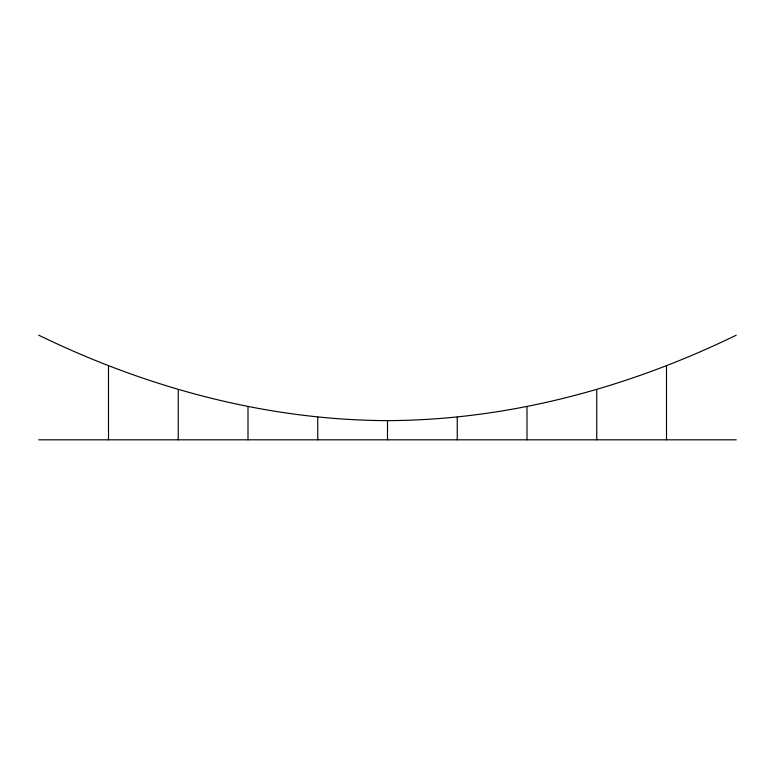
<?xml version="1.0" encoding="UTF-8"?>
<svg xmlns="http://www.w3.org/2000/svg" width="775" height="775" viewBox="0 0 775 775"><rect width="100%" height="100%" fill="white"/><g stroke="black" fill="none" stroke-linecap="round" stroke-linejoin="round"><path stroke-width="1.16" d="M38.75 335.188C147.25 387.955 266.426 420.157 387.5 420.631C508.574 420.157 627.75 387.955 736.25 335.188M38.75 439.812L736.25 439.812M666.5 365.945L666.5 439.812M596.75 389.873L596.75 439.812M527 406.962L527 439.812M457.25 417.212L457.25 439.812M387.5 420.631L387.5 439.812M317.75 417.212L317.75 439.812M248 406.962L248 439.812M178.25 389.873L178.25 439.812M108.5 365.945L108.5 439.812"/></g></svg>
